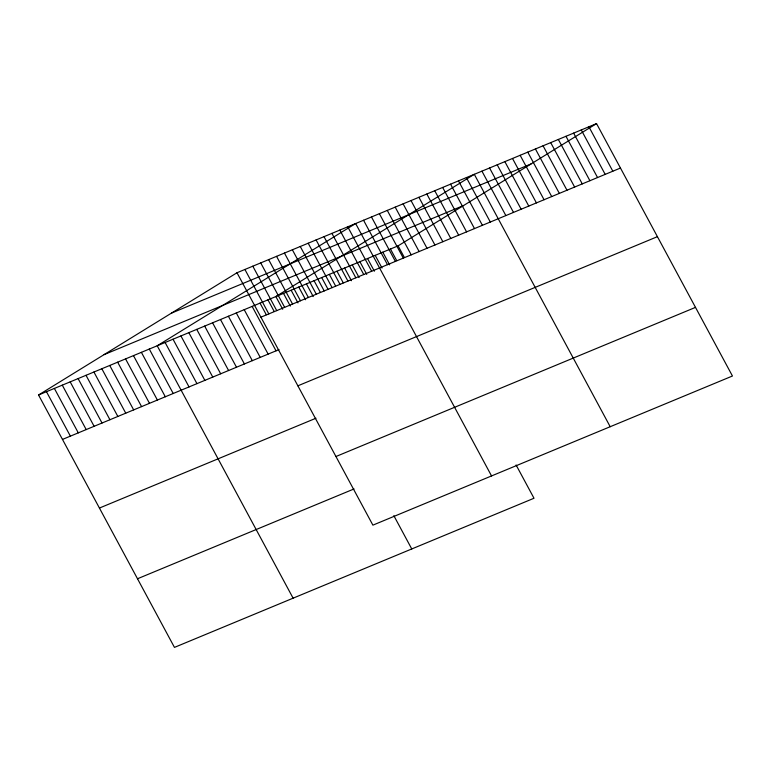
<?xml version="1.0" encoding="UTF-8"?>
<svg xmlns="http://www.w3.org/2000/svg" width="771" height="771" viewBox="0 0 771 771"><rect width="100%" height="100%" fill="white"/><g stroke="black" fill="none" stroke-linecap="round" stroke-linejoin="round"><path stroke-width="1.16" d="M516.088 464.971L534.004 498.249L174.458 647.389L38.55 394.993L236.996 272.751L596.542 123.611L732.45 376.007L372.894 525.147L236.996 272.751M38.55 394.993L398.106 245.853L596.542 123.611M171.509 313.093L531.055 163.944M104.037 354.65L463.593 205.51M260.916 317.18L620.472 168.039M62.48 439.422L279.015 349.6M297.876 385.818L657.422 236.668M99.43 508.05L315.965 418.229M335.944 456.519L695.5 307.378M137.498 578.761L354.043 488.939M588.909 126.781L612.829 171.21M581.267 129.952L605.187 174.381M573.624 133.113L597.554 177.552M565.981 136.284L589.911 180.722M558.339 139.455L582.269 183.893M550.706 142.625L574.626 187.054M543.063 145.796L566.984 190.225M535.421 148.967L559.351 193.396M527.778 152.128L551.708 196.566M520.146 155.299L544.066 199.737M512.503 158.469L536.423 202.908M504.86 161.64L528.781 206.079M497.218 164.811L521.148 209.24M489.575 167.982L513.505 212.411M481.942 171.152L505.863 215.581M610.198 426.72L474.3 174.313L275.854 296.556L282.687 309.248M466.388 177.6L490.317 222.029M458.475 180.877L482.405 225.315M450.563 184.163L474.493 228.592M442.66 187.44L466.58 231.878M434.748 190.726L458.668 235.155M426.835 194.003L450.765 238.441M418.923 197.289L442.853 241.718M411.02 200.566L434.94 245.005M403.108 203.843L427.028 248.281M395.195 207.129L419.125 251.558M387.283 210.406L411.213 254.844M398.106 245.853L404.37 257.485M379.38 213.692L403.3 258.121M390.463 249.014L396.728 260.656M371.468 216.969L395.388 261.408M382.821 252.184L389.654 264.887M363.555 220.255L387.485 264.684M375.178 255.355L382.021 268.048M491.551 475.938L355.643 223.532L157.207 345.774L293.105 598.171M367.536 258.526L374.378 271.219M347.74 226.819L371.661 271.247M359.903 261.697L366.736 274.389M339.828 230.095L363.748 274.534M352.26 264.867L359.093 277.56M331.915 233.372L355.845 277.811M344.618 268.029L351.451 280.731M324.003 236.658L347.933 281.087M336.975 271.199L343.249 282.841M316.091 239.935L340.021 284.374M329.342 274.37L335.607 286.012M308.188 243.222L332.108 287.65M321.7 277.541L327.964 289.183M300.276 246.498L324.196 290.937M314.057 280.711L320.322 292.344M292.363 249.785L316.293 294.214M306.415 283.882L313.248 296.575M284.451 253.061L308.381 297.5M298.772 287.053L305.615 299.746M276.548 256.348L300.468 300.777M291.139 290.214L297.972 302.916M268.636 259.625L292.556 304.063M283.497 293.385L290.33 306.087M260.723 262.911L284.653 307.34M393.846 515.683L411.762 548.962M252.811 266.188L276.741 310.626M267.942 299.842L274.206 311.474M244.908 269.465L268.828 313.903M260.029 303.119L266.303 314.761M252.127 306.395L276.047 350.834M244.214 309.682L268.135 354.111M236.302 312.959L260.232 357.397M228.389 316.245L252.319 360.674M220.487 319.522L244.407 363.96M212.574 322.808L236.495 367.237M204.662 326.085L228.592 370.523M196.75 329.371L220.679 373.8M188.847 332.648L212.767 377.086M180.934 335.934L204.855 380.363M173.022 339.211L196.952 383.65M165.11 342.488L189.04 386.926M149.295 349.051L173.215 393.489M141.382 352.337L165.312 396.766M133.47 355.614L157.4 400.053M125.557 358.9L149.487 403.329M117.655 362.177L141.575 406.616M109.742 365.464L133.662 409.893M101.83 368.74L125.76 413.179M93.917 372.017L117.847 416.456M86.015 375.304L109.935 419.732M78.102 378.58L102.023 423.019M70.19 381.867L94.12 426.296M62.278 385.143L86.207 429.582M54.375 388.43L78.295 432.859M46.462 391.707L70.383 436.145"/></g></svg>
